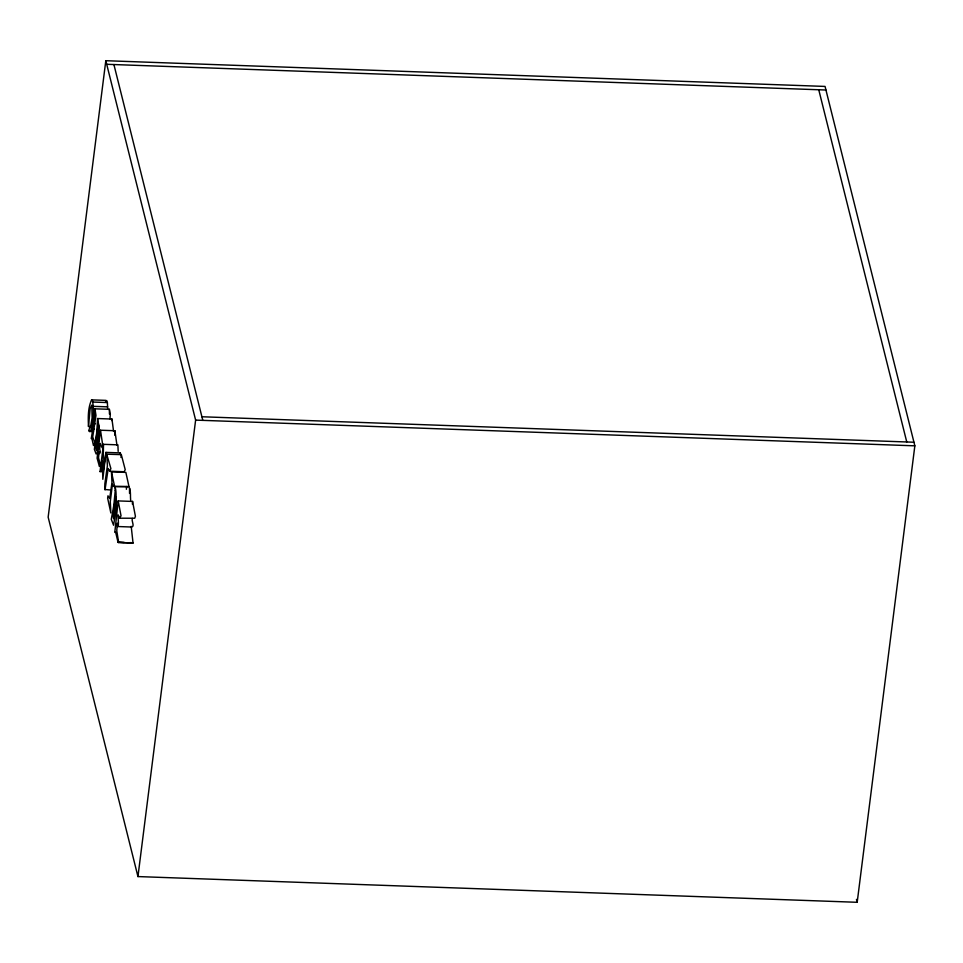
<?xml version="1.0" encoding="UTF-8"?>
<svg xmlns="http://www.w3.org/2000/svg" width="963" height="963" viewBox="0 0 963 963"><rect width="100%" height="100%" fill="white"/><g stroke="black" fill="none" stroke-linecap="round" stroke-linejoin="round"><path stroke-width="1.44" d="M114.766 435.228L114.886 430.738L100.501 430.22L97.094 458.159L99.43 466.477L100.188 464.142L98.527 457.858L99.057 451.791L99.502 453.609L100.369 452.056L99.658 449.023L100.284 443.401L102.09 447.639L102.74 445.351L100.501 430.22M118.172 451.43L117.883 444.846L103.498 444.328L100.044 471.593L102.921 471.689M129.536 493.441L129.499 487.952A11.195 1.806 -88 0 1 130.487 497.149L130.655 500.519M129.006 486.616L125.852 472.388L111.467 471.87L111.973 482.463L109.674 498.485L107.964 495.813L107.639 498.16L110.853 512.954L110.288 501.579L112.442 484.196L112.924 486.122L114.14 486.496L129.006 486.616L114.14 486.496M105.027 489.818L108.241 468.487L109.722 471.22L124.107 471.738L125.226 469.715L121.314 454.644L106.7 454.187L107.399 465.719L104.823 483.98L104.943 489.493L110.781 490.023M120.965 457.449L121.314 454.644M131.197 526.328L133.038 543L118.064 542.41L115.632 532.166L114.79 532.407L118.184 500.916L132.569 501.434L135.422 516.337L134.7 518.238L119.472 518.202C116.042 507.573 119.954 525.882 117.606 526.52L117.233 523.15L116.788 530.818L118.654 542.482M132.376 504.131L132.569 501.434M97.576 418.532L96.83 431.737L94.362 449.312L96.131 453.97L97.155 452.947L99.117 434.879L99.008 426.428L97.576 418.532L111.961 419.049L113.574 431.448M111.961 419.049L111.913 420.614M132.304 518.383C131.281 521.007 134.82 526.003 131.991 527.038L117.606 526.52M109.445 414.09L109.361 409.311L94.976 408.83L94.567 418.628L91.256 438.574L91.798 437.972L93.471 445.532L94.723 442.222L92.713 436.985L95.963 415.39L94.976 408.83M126.37 489.3L126.622 486.52M88.5 426.501L90.149 408.721L91.798 405.146L92.135 417.81L90.847 425.213L88.692 430.593L89.788 431.58L90.654 430.967C93.844 421.204 94.23 410.13 92.364 400.066L91.581 399.862C87.862 408.107 88.066 417.629 88.5 426.501L91.377 426.609M105.81 60.705L48.15 517.167L137.95 876.571L857.19 902.295L914.85 445.833L825.05 86.429L105.81 60.705L195.621 420.109L137.95 876.571M109.951 418.845L110.324 414.391L109.361 409.311M109.722 471.22L110.889 468.584L106.7 454.187M120.664 453.754L120.315 452.899L105.93 452.393L102.945 473.29L103.498 444.328M119.869 454.055L120.315 452.899M105.521 401.198L106.749 400.584L107.387 402.558L107.687 409.335M119.472 518.202L121.037 515.819L118.184 500.916M118.064 542.41L133.038 543M100.044 471.593L101.392 470.618L102.295 460.603L102.824 479.309L105.93 452.393M106.712 64.292L825.941 90.016M91.581 399.862L105.966 400.379M93.002 402.053L107.387 402.558M93.279 406.338L107.663 406.855M201.917 416.762L913.947 442.234M195.621 420.109L914.85 445.833M92.568 423.624L95.445 423.72M91.497 428.896L94.374 428.992M90.197 430.943L93.531 431.075M89.366 431.412L92.243 431.508M118.413 542.229L124.167 542.434M129.921 542.638L132.798 542.735M114.525 486.074L111.467 471.87M116.956 445.183L114.886 430.738M818.755 89.764L906.761 441.981M856.456 899.382L857.19 902.295M113.911 64.557L202.808 420.362M115.62 502.842L114.067 518.744C111.01 520.225 118.016 482.475 115.62 502.842M98.31 430.581L96.649 450.239C93.592 448.83 100.116 410.647 98.31 430.581M115.247 490.456L113.839 505.358L111.287 519.286L113.562 525.22L116.21 509.078L116.102 496.643A11.195 1.806 -88 0 0 115.115 487.447L115.247 490.456"/></g></svg>
